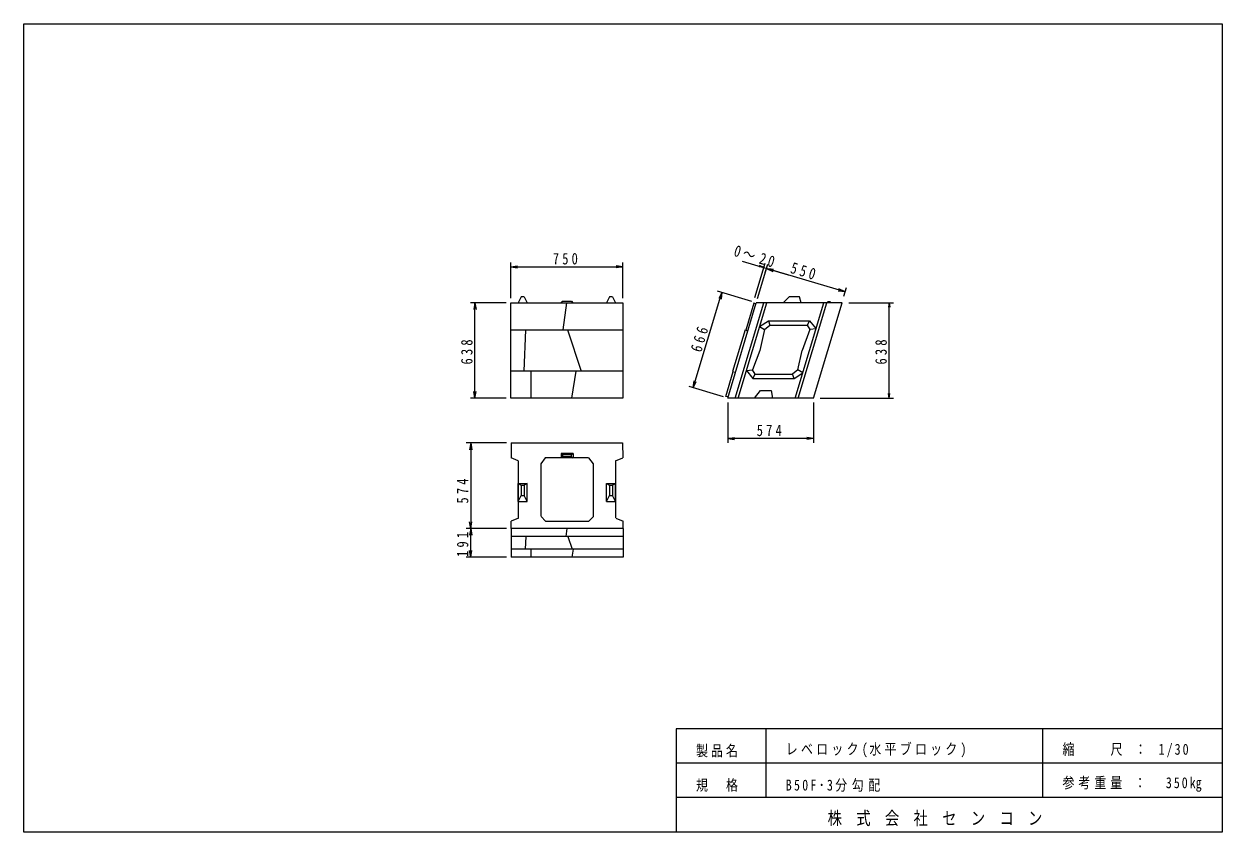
# Model space of a CAD drawing. Units: millimetres on the paper, scale 1:30. Extents: x 21 to 570, y 16 to 401.
# Drawn here: x 303.3 to 570.3, y 220.8 to 400.8 of the extents above; entities that cross this region are included whole.
import ezdxf

# ---------------------------------------------------------------- set-up
doc = ezdxf.new("R2010")
doc.units = ezdxf.units.MM
doc.layers.add('D-STR-DIM', color=4, linetype='Continuous', lineweight=13)
doc.styles.add('ＭＳ ゴシック-5.0-0.0', font='')
doc.styles.get('ＭＳ ゴシック-5.0-0.0').set_extended_font_data('ＭＳ ゴシック-5.0-0.0')

msp = doc.modelspace()

# ---------------------------------------------------------------- linework, layer by layer
at = {"layer": 'D-STR-DIM'}
for p, q in [((411.768, 339.728), (411.768, 347.728)), ((436.768, 339.728), (436.768, 347.728)), ((463.342, 348.017), (473.559, 344.952)), ((466.12, 339.876), (468.419, 347.538)), ((466.758, 339.684), (469.057, 347.347)), ((468.483, 345.431), (469.057, 347.347)), ((411.768, 346.728), (413.268, 346.978)), ((411.768, 346.728), (436.768, 346.728)), ((411.768, 346.728), (413.268, 346.478)), ((436.768, 346.728), (435.268, 346.978)), ((436.768, 346.728), (435.268, 346.478)), ((468.131, 346.58), (467.126, 346.708)), ((468.131, 346.58), (467.221, 347.027)), ((468.77, 346.389), (469.776, 346.261)), ((468.77, 346.389), (469.68, 345.942)), ((468.77, 346.389), (470.278, 346.197)), ((468.77, 346.389), (470.135, 345.718)), ((486.263, 341.141), (468.77, 346.389)), ((486.263, 341.141), (484.898, 341.812)), ((485.975, 340.183), (486.55, 342.099)), ((414.102, 340.061), (413.435, 338.728)), ((414.768, 340.061), (414.102, 340.061)), ((414.768, 340.061), (415.435, 338.728)), ((433.763, 340.061), (433.097, 338.728)), ((434.43, 340.061), (433.763, 340.061)), ((434.43, 340.061), (435.097, 338.728)), ((452.439, 319.793), (458.808, 341.025)), ((465.513, 339.014), (457.851, 341.312)), ((458.808, 341.025), (458.138, 339.66)), ((458.808, 341.025), (458.617, 339.517)), ((473.804, 340.06), (472.471, 338.726)), ((476.138, 340.06), (473.804, 340.06)), ((476.471, 338.726), (476.138, 340.06)), ((486.263, 341.141), (484.754, 341.333)), ((410.768, 338.728), (402.768, 338.728)), ((403.768, 338.728), (403.518, 337.228)), ((403.768, 317.494), (403.768, 338.728)), ((403.768, 338.728), (404.018, 337.228)), ((423.252, 339.061), (422.918, 338.728)), ((423.285, 339.061), (422.952, 338.728)), ((423.252, 339.061), (425.252, 339.061)), ((423.285, 339.061), (425.285, 339.061)), ((425.252, 339.061), (425.585, 338.728)), ((425.285, 339.061), (425.618, 338.728)), ((482.457, 339.017), (482.224, 338.726)), ((482.457, 339.017), (482.857, 339.015)), ((482.857, 339.015), (483.145, 338.726)), ((487.082, 338.726), (497.082, 338.726)), ((496.082, 338.726), (495.916, 337.726)), ((496.082, 317.494), (496.082, 338.726)), ((496.082, 338.726), (496.249, 337.726)), ((452.439, 319.793), (452.63, 321.302)), ((452.439, 319.793), (453.109, 321.158)), ((403.768, 317.494), (403.518, 318.994)), ((403.768, 317.494), (404.018, 318.994)), ((459.144, 317.782), (451.481, 320.081)), ((466.102, 317.494), (467.431, 319.165)), ((467.431, 319.165), (469.764, 319.171)), ((469.764, 319.171), (470.102, 317.505)), ((496.082, 317.494), (495.916, 318.494)), ((496.082, 317.494), (496.249, 318.494)), ((410.768, 317.494), (402.768, 317.494)), ((460.102, 316.494), (460.102, 307.494)), ((479.242, 316.494), (479.242, 307.494)), ((480.713, 317.494), (497.082, 317.494)), ((410.835, 307.494), (401.835, 307.494)), ((402.835, 307.494), (402.585, 305.994)), ((402.835, 307.494), (403.085, 305.994)), ((402.835, 307.494), (402.835, 288.428)), ((460.102, 308.494), (461.602, 308.744)), ((460.102, 308.494), (461.602, 308.244)), ((479.242, 308.494), (460.102, 308.494)), ((479.242, 308.494), (477.742, 308.744)), ((479.242, 308.494), (477.742, 308.244)), ((425.652, 305.147), (422.985, 305.147)), ((422.985, 305.147), (422.985, 304.147)), ((423.318, 304.814), (422.985, 305.147)), ((423.318, 304.414), (422.985, 304.147)), ((425.318, 304.814), (423.318, 304.814)), ((423.318, 304.814), (423.318, 304.414)), ((425.318, 304.414), (423.318, 304.414)), ((425.652, 305.147), (425.318, 304.814)), ((425.318, 304.414), (425.318, 304.814)), ((425.318, 304.414), (425.652, 304.147)), ((425.652, 305.147), (425.652, 304.147)), ((413.435, 294.428), (413.435, 298.428)), ((413.435, 298.428), (415.435, 298.428)), ((413.435, 298.428), (414.102, 298.094)), ((414.102, 298.094), (414.768, 298.094)), ((414.102, 298.094), (414.102, 295.761)), ((415.435, 298.428), (414.768, 298.094)), ((414.768, 298.094), (414.768, 295.761)), ((415.435, 294.428), (415.435, 298.428)), ((433.097, 294.428), (433.097, 298.428)), ((433.097, 298.428), (435.097, 298.428)), ((433.097, 298.428), (433.763, 298.094)), ((433.763, 298.094), (434.43, 298.094)), ((433.763, 298.094), (433.763, 295.761)), ((435.097, 298.428), (434.43, 298.094)), ((434.43, 298.094), (434.43, 295.761)), ((435.097, 294.428), (435.097, 298.428)), ((413.435, 294.428), (414.102, 295.761)), ((413.435, 294.428), (415.435, 294.428)), ((414.102, 295.761), (414.768, 295.761)), ((415.435, 294.428), (414.768, 295.761)), ((433.097, 294.428), (433.763, 295.761)), ((433.097, 294.428), (435.097, 294.428)), ((433.763, 295.761), (434.43, 295.761)), ((435.097, 294.428), (434.43, 295.761)), ((410.835, 288.428), (401.835, 288.428)), ((410.835, 288.428), (401.835, 288.428)), ((402.835, 288.428), (402.585, 289.928)), ((402.835, 288.428), (402.585, 286.928)), ((402.835, 288.428), (403.085, 289.928)), ((402.835, 282.061), (402.835, 288.428)), ((402.835, 288.428), (403.085, 286.928)), ((402.835, 282.061), (402.585, 283.561)), ((402.835, 282.061), (403.085, 283.561)), ((410.835, 282.061), (401.835, 282.061)), ((570.268, 243.828), (448.602, 243.828)), ((448.602, 243.828), (448.602, 220.828)), ((468.602, 243.828), (468.602, 228.494)), ((530.268, 243.828), (530.268, 228.494)), ((570.268, 236.161), (448.602, 236.161)), ((570.268, 228.494), (448.602, 228.494))]:
    msp.add_line(p, q, dxfattribs=at)
at = {"layer": 'D-STR-DIM', "color": 2}
for p, q in [((411.768, 317.494), (411.768, 338.728)), ((411.768, 338.728), (436.768, 338.728)), ((423.435, 332.728), (424.268, 338.728)), ((436.768, 338.728), (436.768, 317.494)), ((460.102, 317.494), (466.471, 338.726)), ((461.769, 317.494), (468.138, 338.726)), ((462.435, 317.494), (468.805, 338.726)), ((465.926, 338.65), (464.138, 332.632)), ((466.405, 338.506), (465.926, 338.65)), ((485.612, 338.726), (466.471, 338.726)), ((475.169, 317.494), (481.538, 338.726)), ((475.835, 317.494), (482.205, 338.726)), ((479.242, 317.494), (485.612, 338.726)), ((467.21, 333.409), (469.162, 334.726)), ((469.162, 334.726), (478.354, 334.726)), ((469.162, 334.726), (469.523, 333.726)), ((478.354, 334.726), (477.82, 333.726)), ((478.354, 334.726), (479.802, 332.938)), ((411.768, 332.728), (436.768, 332.728)), ((414.768, 323.494), (415.102, 332.728)), ((424.435, 332.728), (427.435, 323.494)), ((463.963, 332.685), (461.192, 323.448)), ((463.963, 332.685), (464.601, 332.493)), ((467.21, 333.409), (468.337, 332.744)), ((468.337, 332.744), (467.288, 328.11)), ((468.337, 332.744), (469.523, 333.726)), ((469.523, 333.726), (477.82, 333.726)), ((478.44, 332.801), (476.685, 328.11)), ((477.82, 333.726), (478.44, 332.801)), ((479.802, 332.938), (478.44, 332.801)), ((467.288, 328.11), (465.639, 323.75)), ((475.729, 323.812), (476.685, 328.11)), ((436.768, 323.494), (411.768, 323.494)), ((416.268, 317.494), (416.268, 323.494)), ((426.268, 323.494), (425.268, 317.494)), ((459.694, 317.877), (461.351, 323.4)), ((461.192, 323.448), (461.83, 323.257)), ((464.273, 323.619), (465.639, 323.75)), ((464.273, 323.619), (465.718, 321.828)), ((466.253, 322.828), (465.639, 323.75)), ((475.729, 323.812), (474.551, 322.828)), ((474.913, 321.828), (476.865, 323.15)), ((476.865, 323.15), (475.729, 323.812)), ((465.718, 321.828), (466.253, 322.828)), ((465.718, 321.828), (475.007, 321.828)), ((466.253, 322.828), (474.551, 322.828)), ((474.913, 321.828), (474.551, 322.828)), ((460.173, 317.734), (459.694, 317.877)), ((436.768, 317.494), (411.768, 317.494)), ((479.242, 317.494), (460.102, 317.494)), ((411.844, 307.494), (411.826, 304.147)), ((411.844, 307.494), (436.692, 307.494)), ((436.692, 307.494), (436.711, 304.147)), ((413.435, 303.48), (411.826, 304.147)), ((413.435, 303.48), (413.435, 290.734)), ((419.435, 304.147), (418.435, 302.814)), ((418.435, 302.814), (418.435, 291.161)), ((429.102, 304.147), (419.435, 304.147)), ((429.102, 304.147), (430.102, 302.814)), ((430.102, 302.814), (430.102, 291.028)), ((435.102, 303.48), (436.711, 304.147)), ((435.102, 303.48), (435.102, 290.788)), ((418.502, 291.094), (419.502, 290.094)), ((430.168, 291.094), (429.168, 290.094)), ((411.835, 288.428), (411.844, 290.094)), ((436.835, 288.428), (411.835, 288.428)), ((411.835, 288.428), (411.835, 282.061)), ((413.502, 290.761), (411.844, 290.094)), ((419.502, 290.094), (429.168, 290.094)), ((424.09, 286.661), (424.335, 288.428)), ((435.168, 290.761), (436.826, 290.094)), ((436.835, 288.428), (436.826, 290.094)), ((436.835, 288.428), (436.835, 282.061)), ((436.835, 286.661), (411.835, 286.661)), ((415.066, 283.828), (415.168, 286.661)), ((424.502, 286.661), (425.422, 283.828)), ((436.835, 283.828), (411.835, 283.828)), ((416.335, 282.061), (416.335, 283.828)), ((425.629, 283.828), (425.335, 282.061)), ((436.835, 282.061), (411.835, 282.061))]:
    msp.add_line(p, q, dxfattribs=at)
at = {"layer": 'D-STR-DIM', "color": 7}
msp.add_lwpolyline([(303.268, 220.828), (303.268, 400.828), (570.268, 400.828), (570.268, 220.828)], close=True, dxfattribs=at)

# ---------------------------------------------------------------- texts
at = {"layer": 'D-STR-DIM', "color": 7, "style": 'ＭＳ ゴシック-5.0-0.0'}
for s, insert, char_height, attachment_point in [('\\T1.5;\\W0.8;750', (424.268, 347.228), 2.566, 8), ('\\T1.5;\\W0.8;574', (469.709, 308.994), 2.566, 8), ('\\T1.25;\\W0.8;製品名', (453.04, 237.452), 2.444, 7), ('\\T1.27;\\W0.8;レベロック(水平ブロック)', (473.04, 237.452), 2.444, 7), ('\\T1.34;\\W0.8;縮\u3000\u3000尺\\~：\\~1/30', (534.707, 237.452), 2.444, 7), ('\\T1.25;\\W0.8;規\u3000格', (453.04, 229.786), 2.444, 7), ('\\T1.38;\\W0.8;B50F･3分勾配', (473.04, 229.786), 2.444, 7), ('\\T1.33;\\W0.8;参考重量\\~：\\~\\~350㎏', (534.707, 229.786), 2.444, 7), ('\\T1.33;\\W0.8;株\\~式\\~会\\~社\\~セ\\~ン\\~コ\\~ン', (482.375, 222.119), 2.933, 7)]:
    msp.add_mtext(s, dxfattribs=dict(at, insert=insert, char_height=char_height, attachment_point=attachment_point))
at = {"layer": 'D-STR-DIM', "color": 7, "char_height": 2.566, "attachment_point": 8, "style": 'ＭＳ ゴシック-5.0-0.0'}
for s, insert, rotation in [('\\T1.4;\\W0.8;0～20', (465.953, 347.758), 343.301), ('\\T1.5;\\W0.8;550', (476.895, 344.473), 343.301), ('\\T1.5;\\W0.8;666', (455.145, 330.553), 73.301), ('\\T1.5;\\W0.8;638', (403.268, 328.111), 90), ('\\T1.5;\\W0.8;638', (495.582, 328.11), 90), ('\\T1.5;\\W0.8;574', (402.335, 297.132), 90), ('\\T1.5;\\W0.8;191', (402.335, 285.244), 90)]:
    msp.add_mtext(s, dxfattribs=dict(at, insert=insert, rotation=rotation))

doc.saveas('drawing.dxf')
